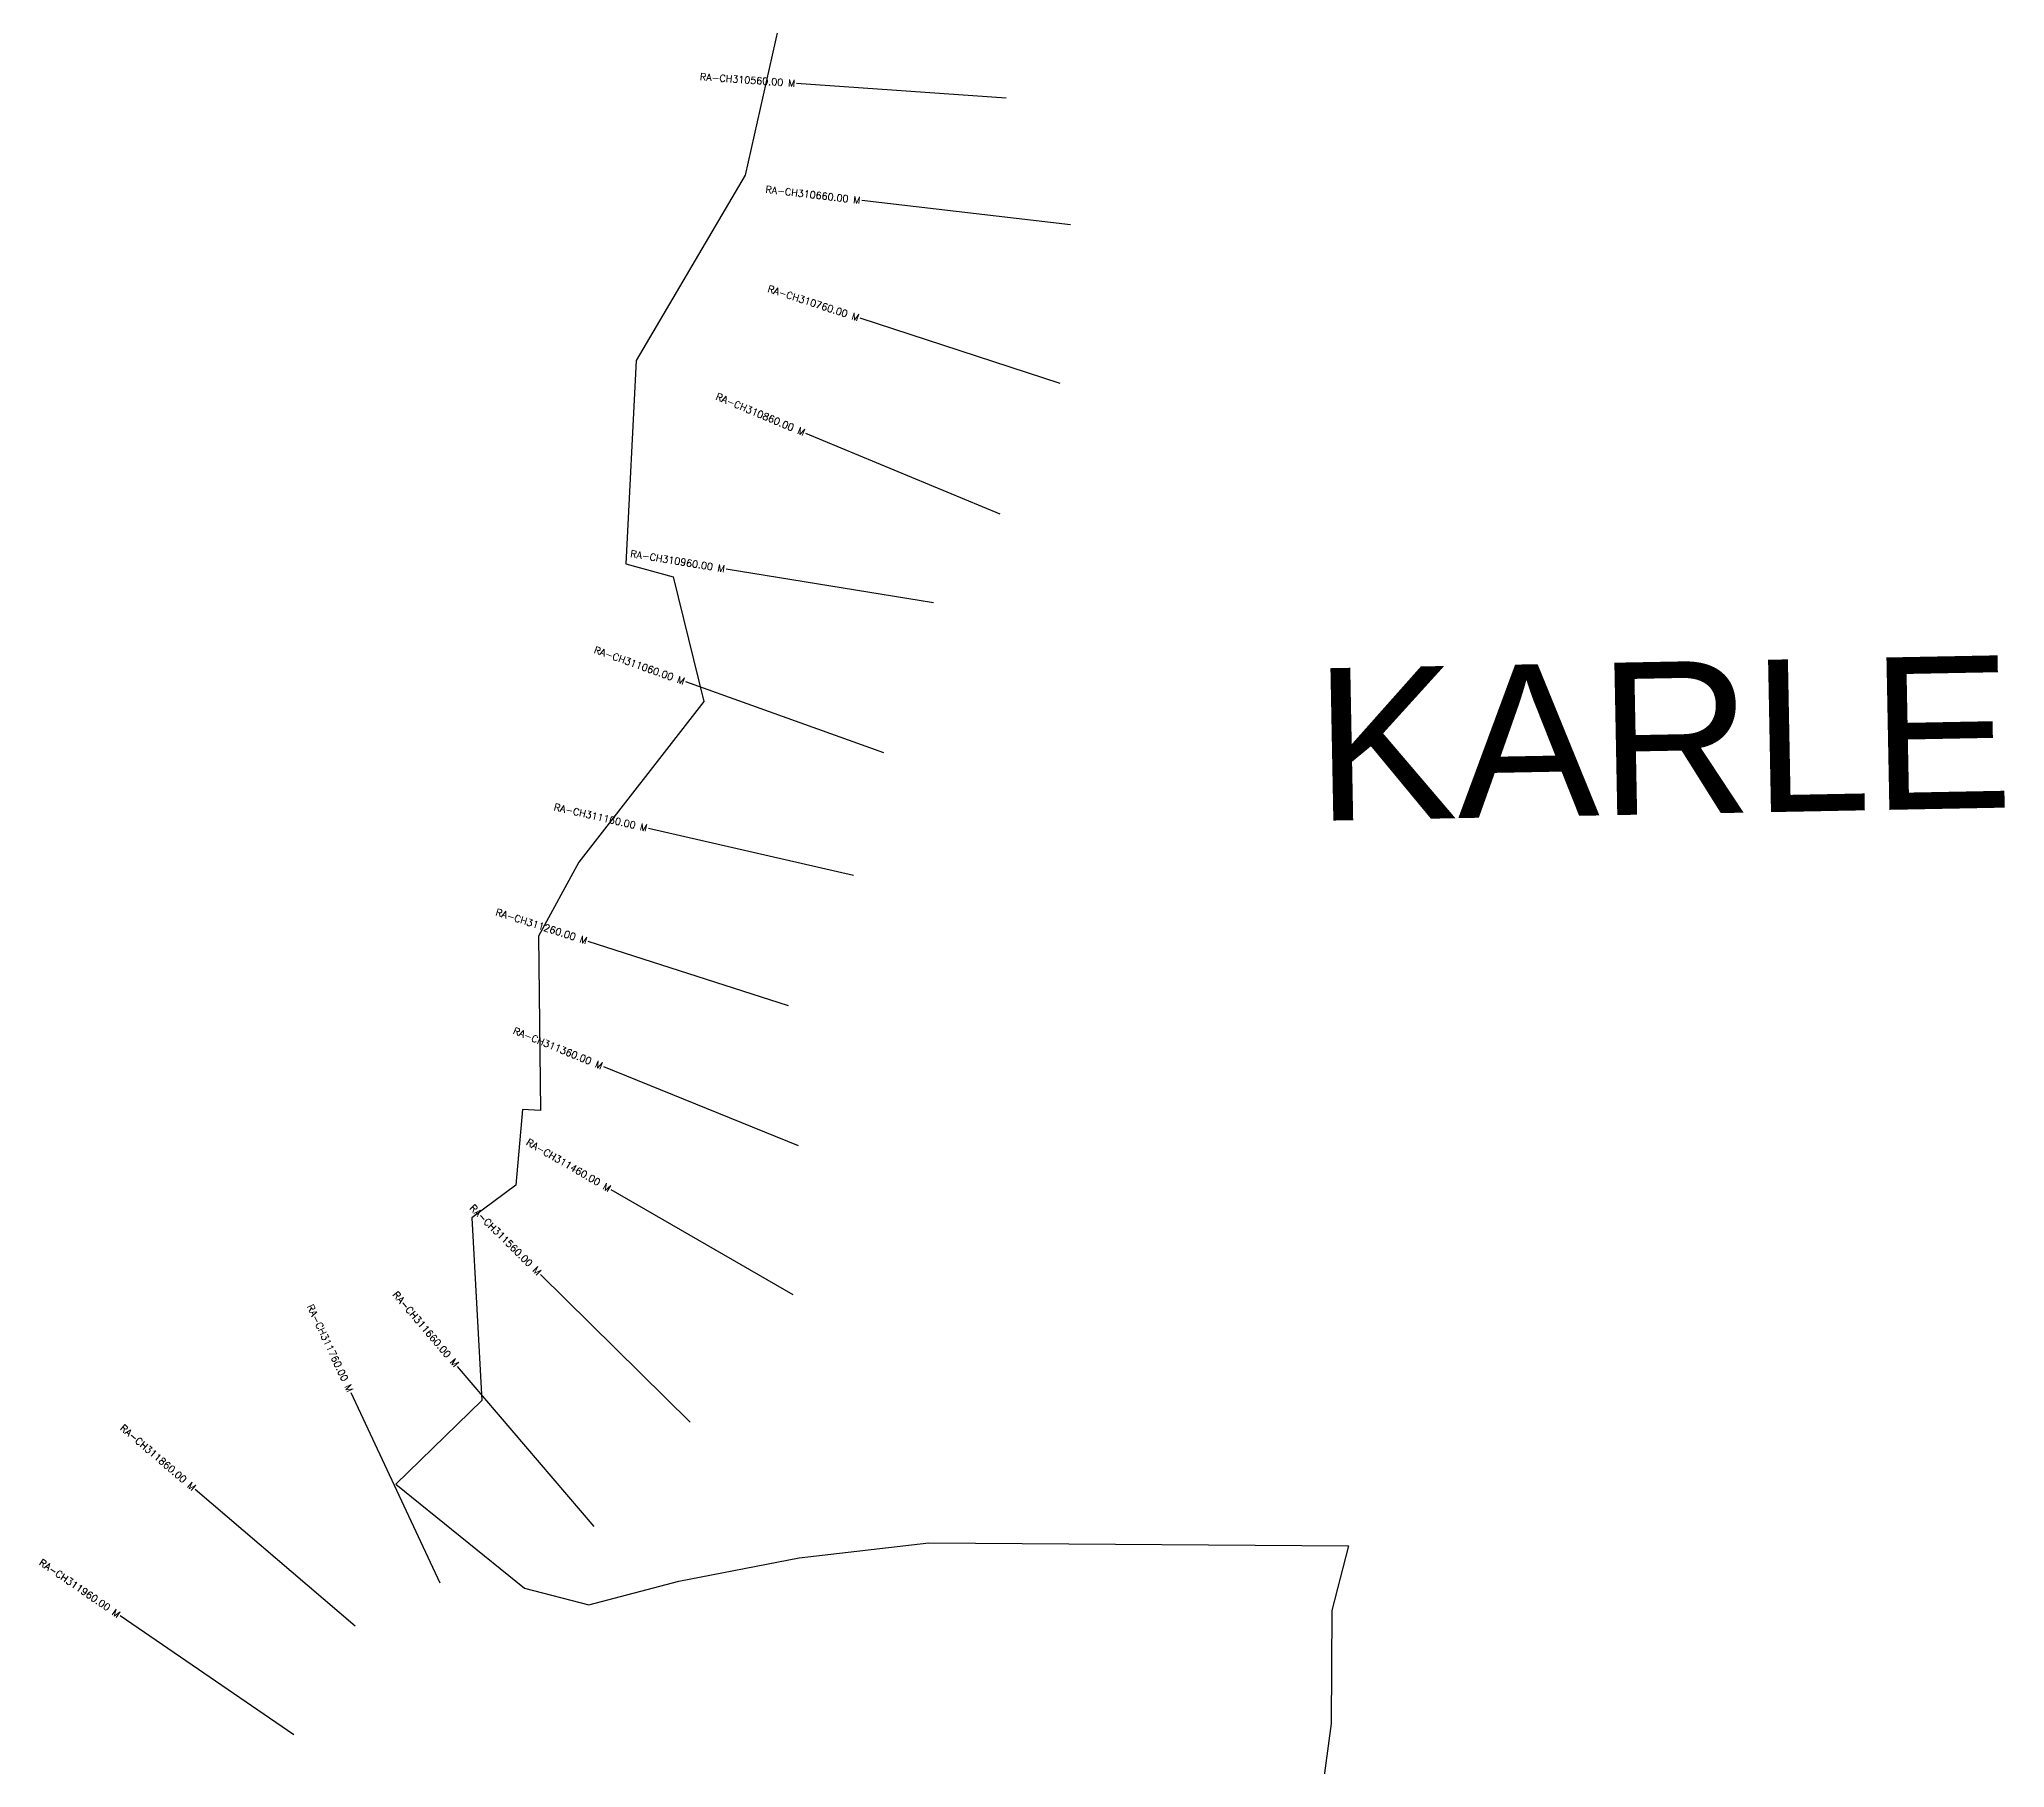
# Model space of a CAD drawing. Header units: metres. Extents: x 285237 to 290909, y 2004891 to 2009310.
# Drawn here: x 286428 to 287830, y 2006882 to 2008116 of the extents above; entities that cross this region are included whole.
import ezdxf
from ezdxf.enums import TextEntityAlignment as Align

# ---------------------------------------------------------------- set-up
doc = ezdxf.new("R2010")
doc.units = ezdxf.units.M
doc.header["$MEASUREMENT"] = 0
for name, color, linetype in [('CS', 134, 'Continuous'), ('CSMark', 6, 'Continuous'), ('VILLAGE BOUNDRY', 10, 'Continuous'), ('VILLAGE NAME', 250, 'Continuous')]:
    doc.layers.add(name, color=color, linetype=linetype)
doc.styles.get("Standard").update_dxf_attribs({"font": 'simplex.shx'})

msp = doc.modelspace()

# ---------------------------------------------------------------- linework, layer by layer
at = {"layer": 'CS'}
for p, q in [((287118, 2008073.7), (286968.4, 2008084.1)), ((287163.8, 2007983.2), (287014.8, 2008000.6)), ((287156.4, 2007870.1), (287013.7, 2007916.5)), ((287113.5, 2007776.7), (286975, 2007834.4)), ((287066.1, 2007713.4), (286918.1, 2007737.5)), ((287030.5, 2007606.5), (286889.3, 2007657)), ((287009, 2007518.9), (286862.8, 2007552.5)), ((286962.5, 2007426), (286819.7, 2007471.9)), ((286969.6, 2007325.9), (286830.7, 2007382.4)), ((286965.9, 2007219.6), (286836, 2007294.6)), ((286892.3, 2007128.9), (286785.6, 2007234.3)), ((286823.8, 2007054.4), (286726.5, 2007168.5)), ((286714.1, 2007014), (286650.5, 2007149.8)), ((286653.3, 2006983.2), (286539.3, 2007080.7)), ((286609.6, 2006905.8), (286485.8, 2006990.5))]:
    msp.add_line(p, q, dxfattribs=at)
at = {"layer": 'VILLAGE BOUNDRY'}
msp.add_lwpolyline([(286970.3, 2008190.1), (286931.7, 2008018.7), (286853.8, 2007886.3), (286846.5, 2007741.3), (286880.4, 2007732.1), (286902.1, 2007643), (286813, 2007528.5), (286784.2, 2007475.5), (286785.6, 2007351.1), (286772.8, 2007352), (286768.1, 2007298), (286736.7, 2007274.7), (286743.7, 2007144.3), (286682.5, 2007084.6), (286774.2, 2007010.4), (286820.2, 2006998.5), (286884.3, 2007015.4), (286970.3, 2007031.9), (287062.6, 2007042.8), (287362.2, 2007040.5), (287350.3, 2006994.5), (287349.7, 2006913.8), (287337.5, 2006821.7)], dxfattribs=at)

# ---------------------------------------------------------------- texts
at = {"layer": 'CSMark'}
for s, rotation, p in [('RA-CH310560.00 M', 356.0333, (286967.4, 2008084.2)), ('RA-CH310660.00 M', 353.3333, (287013.9, 2008000.7)), ('RA-CH310760.00 M', 342.0086, (287012.8, 2007916.8)), ('RA-CH310860.00 M', 337.3649, (286974.1, 2007834.8)), ('RA-CH310960.00 M', 350.7422, (286917.1, 2007737.7)), ('RA-CH311060.00 M', 340.3319, (286888.3, 2007657.3)), ('RA-CH311160.00 M', 347.0453, (286861.8, 2007552.7)), ('RA-CH311260.00 M', 342.1675, (286818.8, 2007472.2)), ('RA-CH311360.00 M', 337.8577, (286829.7, 2007382.8)), ('RA-CH311460.00 M', 329.9765, (286835.2, 2007295.1)), ('RA-CH311560.00 M', 315.3352, (286784.9, 2007235)), ('RA-CH311760.00 M', 295.0787, (286650, 2007150.7)), ('RA-CH311660.00 M', 310.4613, (286725.9, 2007169.3)), ('RA-CH311860.00 M', 319.442, (286538.6, 2007081.4)), ('RA-CH311960.00 M', 325.6403, (286485, 2006991))]:
    msp.add_text(s, height=5, rotation=rotation, dxfattribs=at).set_placement(p, align=Align.MIDDLE_RIGHT)
at = {"layer": 'VILLAGE NAME', "insert": (287336.8, 2007666.6), "char_height": 108.748, "attachment_point": 1, "rotation": 1.1028}
msp.add_mtext_dynamic_manual_height_columns('{\\fArial|b0|i0|c0|p34;KARLE}', width=726.929, gutter_width=543.7, heights=[0], dxfattribs=at)

doc.saveas('drawing.dxf')
